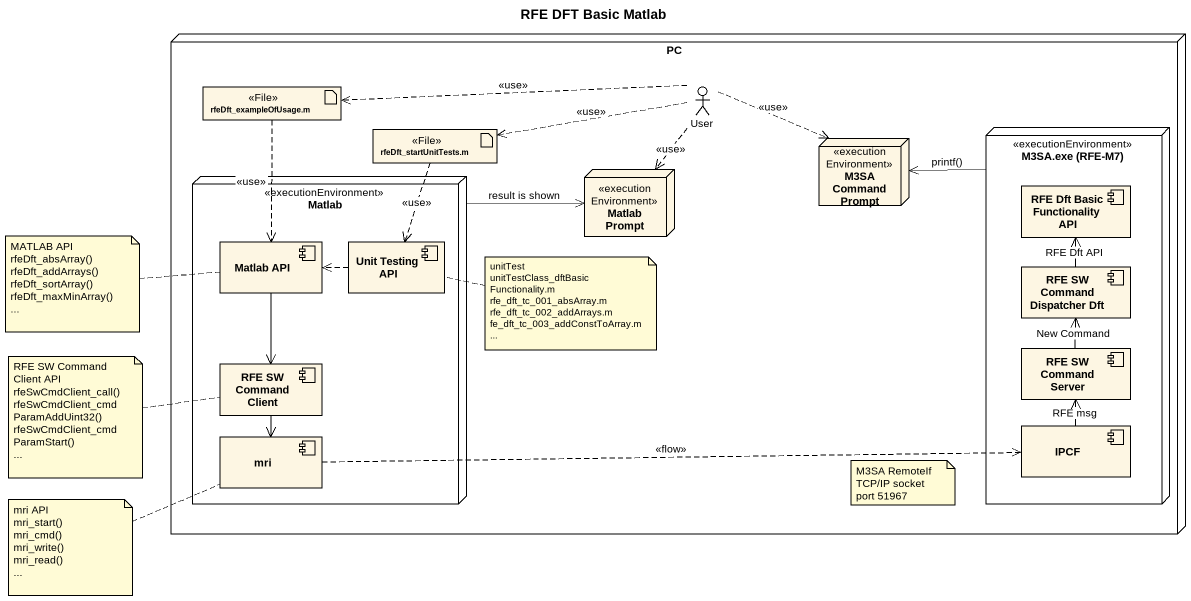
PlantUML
@startuml
title RFE DFT Basic Matlab
node PC {
  artifact "rfeDft_exampleOfUsage.m" as rfeDft_exampleOfUsage_m <<File>>
  actor User
  artifact "rfeDft_startUnitTests.m" as rfeDft_startUnitTests_m <<File>>
  node "M3SA Command Prompt" as M3SA_Command_Prompt <<executionEnvironment>>
  node "M3SA.exe (RFE-M7)" as M3SA_exe_RFE_M7 <<executionEnvironment>> {
    component "RFE Dft Basic Functionality API" as RFE_Dft_Basic_Functionality
    component "RFE SW Command Dispatcher Dft" as RFE_SW_Command_Dispatcher
    component "RFE SW Command Server" as RFE_SW_Command_Server
    component IPCF
  }
  node Matlab <<executionEnvironment>> {
    component "Matlab API" as Matlab_API
    component "Unit Testing API" as Unit_Testing_API
    component "RFE SW Command Client" as RFE_SW_Command_Client
    component mri
  }
  node "Matlab Prompt" as Matlab_Prompt <<executionEnvironment>>
}
rfeDft_exampleOfUsage_m ..> Matlab_API : <<use>>
User .left.> rfeDft_exampleOfUsage_m : <<use>>
User .left.> rfeDft_startUnitTests_m : <<use>>
User .right.> M3SA_Command_Prompt : <<use>>
User ..> Matlab_Prompt : <<use>>
rfeDft_startUnitTests_m ..> Unit_Testing_API : <<use>>
M3SA_exe_RFE_M7 -up-> M3SA_Command_Prompt : printf()
Matlab -right-> Matlab_Prompt : result is shown
Matlab_API --> RFE_SW_Command_Client
Unit_Testing_API .left.> Matlab_API
RFE_SW_Command_Dispatcher -up-> RFE_Dft_Basic_Functionality : RFE Dft API
RFE_SW_Command_Client --> mri
RFE_SW_Command_Server -up-> RFE_SW_Command_Dispatcher : New Command
mri .right.> IPCF : <<flow>>
IPCF -up-> RFE_SW_Command_Server : RFE msg
note left of Matlab_API
  MATLAB API
  rfeDft_absArray()
  rfeDft_addArrays()
  rfeDft_sortArray()
  rfeDft_maxMinArray()
  ~...
end note
note right of Unit_Testing_API
  unitTest
  unitTestClass_dftBasicFunctionality.m
  rfe_dft_tc_001_absArray.m
  rfe_dft_tc_002_addArrays.m
  fe_dft_tc_003_addConstToArray.m
  ~...
end note
note left of RFE_SW_Command_Client
  RFE SW Command Client API
  rfeSwCmdClient_call()
  rfeSwCmdClient_cmdParamAddUint32()
  rfeSwCmdClient_cmdParamStart()
  ~...
end note
note left of mri
  mri API
  mri_start()
  mri_cmd()
  mri_write()
  mri_read()
  ~...
end note
note as N5
  M3SA RemoteIf TCP/IP socket port 51967
end note
@enduml
